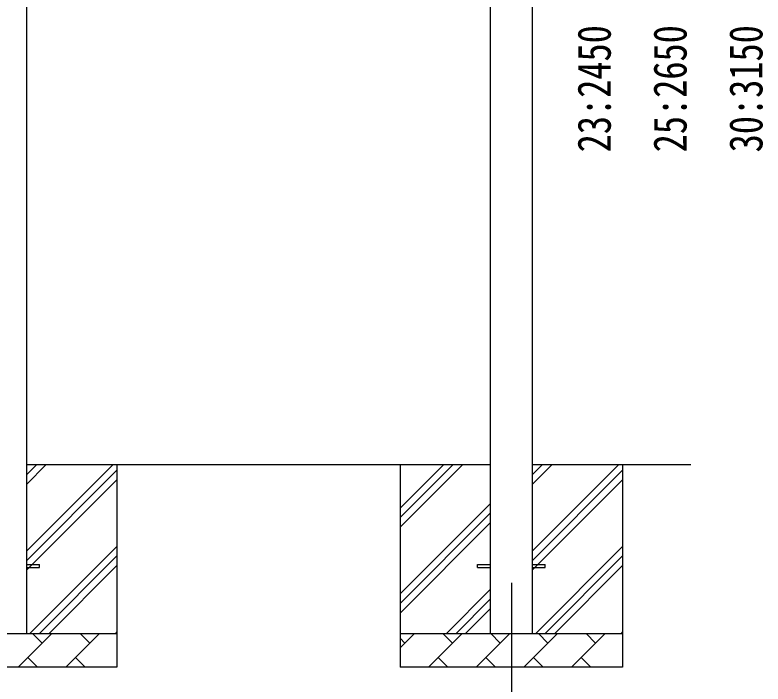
# Model space of a CAD drawing. Units: millimetres, scale not verified. Extents: x -12615 to 12615, y -8910 to 8910.
# Drawn here: x 2057 to 4276, y -5632 to -3649 of the extents above; entities that cross this region are included whole.
import ezdxf
from ezdxf.enums import TextEntityAlignment as Align

# ---------------------------------------------------------------- set-up
doc = ezdxf.new("R2010")
doc.units = ezdxf.units.MM
doc.header["$LTSCALE"] = 40
for name, color, linetype in [('0-3_YKK_12', 2, 'Continuous'), ('0-4_YKK_13', 4, 'Continuous'), ('0-5_YKK_A1', 4, 'Continuous'), ('0-6_YKK_D', 6, 'Continuous')]:
    doc.layers.add(name, color=color, linetype=linetype)
doc.styles.add('ＭＳ ゴシック', font='')
doc.styles.get('ＭＳ ゴシック').set_extended_font_data('MS Gothic')

msp = doc.modelspace()

# ---------------------------------------------------------------- linework, layer by layer
at = {"layer": '0-3_YKK_12'}
msp.add_line((3529.75, -5332.18), (3529.75, -5832.18), dxfattribs=at)
at = {"layer": '0-4_YKK_13'}
for p, q in [((2092.25, -5277.68), (2129.75, -5277.68)), ((2129.75, -5286.68), (2129.75, -5277.68)), ((3429.75, -5277.68), (3467.25, -5277.68)), ((3429.75, -5286.68), (3429.75, -5277.68)), ((3592.25, -5277.68), (3629.75, -5277.68)), ((3629.75, -5286.68), (3629.75, -5277.68)), ((2092.25, -5286.68), (2129.75, -5286.68)), ((3429.75, -5286.68), (3467.25, -5286.68)), ((3592.25, -5286.68), (3629.75, -5286.68))]:
    msp.add_line(p, q, dxfattribs=at)
at = {"layer": '0-5_YKK_A1'}
for p, q in [((3467.25, -2535.18), (3467.25, -5482.18)), ((3592.25, -5482.18), (3592.25, -2535.18)), ((2092.25, -5482.18), (2092.25, -2585.18)), ((3467.25, -4982.18), (2092.25, -4982.18)), ((2092.25, -5237.28), (2347.35, -4982.18)), ((2092.25, -5039.29), (2149.36, -4982.18)), ((2092.25, -5011.01), (2121.07, -4982.18)), ((2359.75, -4982.18), (2359.75, -5582.18)), ((3199.75, -4982.18), (3199.75, -5582.18)), ((3199.75, -5167.23), (3384.8, -4982.18)), ((3199.75, -5138.95), (3356.51, -4982.18)), ((3199.75, -5110.67), (3328.23, -4982.18)), ((4062.11, -4982.18), (3592.25, -4982.18)), ((3592.25, -5237.28), (3847.35, -4982.18)), ((3592.25, -5039.29), (3649.36, -4982.18)), ((3592.25, -5011.01), (3621.07, -4982.18)), ((3859.75, -4982.18), (3859.75, -5582.18)), ((2092.25, -5265.57), (2359.75, -4998.07)), ((3592.25, -5265.57), (3859.75, -4998.07)), ((2092.25, -5293.85), (2359.75, -5026.35)), ((3592.25, -5293.85), (3859.75, -5026.35)), ((3199.75, -5365.22), (3467.25, -5097.72)), ((3199.75, -5393.51), (3467.25, -5126.01)), ((3199.75, -5421.79), (3467.25, -5154.29)), ((2101.91, -5482.18), (2359.75, -5224.34)), ((3601.91, -5482.18), (3859.75, -5224.34)), ((2130.19, -5482.18), (2359.75, -5252.62)), ((3630.19, -5482.18), (3859.75, -5252.62)), ((2158.47, -5482.18), (2359.75, -5280.91)), ((3658.47, -5482.18), (3859.75, -5280.91)), ((3337.35, -5482.18), (3467.25, -5352.28)), ((3365.63, -5482.18), (3467.25, -5380.57)), ((3393.92, -5482.18), (3467.25, -5408.85)), ((2356.46, -5482.18), (2359.75, -5478.9)), ((3856.46, -5482.18), (3859.75, -5478.9)), ((1699.75, -5482.18), (2359.75, -5482.18)), ((2066.91, -5582.18), (2166.91, -5482.18)), ((2138.35, -5510.74), (2109.8, -5482.18)), ((2208.33, -5582.18), (2308.33, -5482.18)), ((2279.77, -5510.74), (2251.22, -5482.18)), ((3199.75, -5482.18), (3859.75, -5482.18)), ((3199.75, -5525.08), (3242.64, -5482.18)), ((3214.09, -5510.74), (3199.75, -5496.4)), ((3284.06, -5582.18), (3384.06, -5482.18)), ((3355.51, -5510.74), (3326.96, -5482.18)), ((3425.48, -5582.18), (3525.48, -5482.18)), ((3496.93, -5510.74), (3468.38, -5482.18)), ((3566.91, -5582.18), (3666.91, -5482.18)), ((3638.35, -5510.74), (3609.8, -5482.18)), ((3708.33, -5582.18), (3808.33, -5482.18)), ((3779.77, -5510.74), (3751.22, -5482.18)), ((2095.46, -5553.63), (2124.01, -5582.18)), ((2236.88, -5553.63), (2265.43, -5582.18)), ((3312.62, -5553.63), (3341.17, -5582.18)), ((3454.04, -5553.63), (3482.59, -5582.18)), ((3595.46, -5553.63), (3624.01, -5582.18)), ((3736.88, -5553.63), (3765.43, -5582.18)), ((2359.75, -5582.18), (1699.75, -5582.18)), ((3859.75, -5582.18), (3199.75, -5582.18))]:
    msp.add_line(p, q, dxfattribs=at)

# ---------------------------------------------------------------- texts
at = {"layer": '0-6_YKK_D', "style": 'ＭＳ ゴシック', "width": 0.8}
for s, p in [('23:2450', (3854.26, -4055.98)), ('25:2650', (4079.26, -4055.98)), ('30:3150', (4304.26, -4055.98))]:
    msp.add_text(s, height=98.97, rotation=90, dxfattribs=at).set_placement(p, align=Align.BOTTOM_LEFT)

doc.saveas('drawing.dxf')
